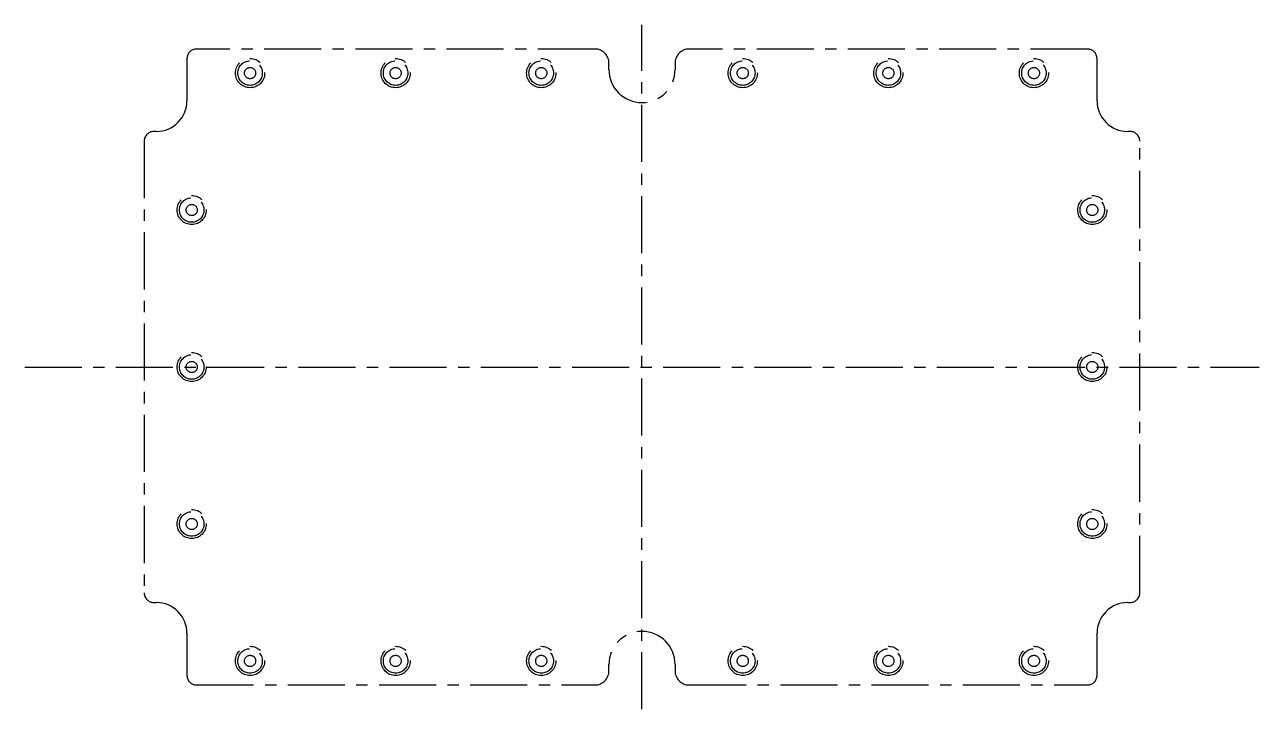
# Model space of a CAD drawing. Header units: millimetres. Extents: x -3221 to 275, y -680 to 76.
# Drawn here: x 0 to 275, y -76.3 to 76.3 of the extents above; entities outside this region: 3.
import ezdxf

# ---------------------------------------------------------------- set-up
doc = ezdxf.new("R2010")
doc.units = ezdxf.units.MM
doc.header["$PDSIZE"] = -1
doc.linetypes.add('CENTERX2', pattern=[20.32, 12.7, -2.54, 2.54, -2.54])

msp = doc.modelspace()

# ---------------------------------------------------------------- linework, layer by layer
at = {"color": 7, "linetype": 'CENTERX2'}
for p, q in [((137.5, -76.25), (137.5, 76.25)), ((127, 70.83), (38.29, 70.83)), ((236.71, 70.83), (148, 70.83)), ((36.15, 68.69), (36.15, 59.32)), ((130.14, 66.26), (130.14, 67.69)), ((144.86, 67.69), (144.86, 66.26)), ((238.85, 59.32), (238.85, 68.69)), ((29.29, 52.46), (28.76, 52.46)), ((246.24, 52.46), (245.71, 52.46)), ((26.62, 50.32), (26.62, -50.32)), ((248.38, -50.32), (248.38, 50.32)), ((0, 0), (275, 0)), ((28.76, -52.46), (29.29, -52.46)), ((245.71, -52.46), (246.24, -52.46)), ((36.15, -59.32), (36.15, -68.69)), ((238.85, -68.69), (238.85, -59.32)), ((130.14, -67.69), (130.14, -66.26)), ((144.86, -66.26), (144.86, -67.69)), ((38.29, -70.83), (127, -70.83)), ((148, -70.83), (236.71, -70.83))]:
    msp.add_line(p, q, dxfattribs=at)
at = {"color": 7, "linetype": 'Continuous'}
for q in [(-3221.33, -671.48), (-3217.21, -679.73)]:
    msp.add_line((-3221.33, -679.73), q, dxfattribs=at)
at = {"color": 7, "linetype": 'CENTERX2'}
for centre, radius in [((50.2, 65.47), 3.25), ((50.2, 65.47), 2.73), ((50.2, 65.47), 1.25), ((82.62, 65.47), 3.25), ((82.62, 65.47), 2.73), ((82.62, 65.47), 1.25), ((115.06, 65.47), 3.25), ((115.06, 65.47), 2.73), ((115.06, 65.47), 1.25), ((159.94, 65.47), 3.25), ((159.94, 65.47), 2.73), ((159.94, 65.47), 1.25), ((192.38, 65.47), 3.25), ((192.38, 65.47), 2.73), ((192.38, 65.47), 1.25), ((224.8, 65.47), 3.25), ((224.8, 65.47), 2.73), ((224.8, 65.47), 1.25), ((37.2, 34.97), 3.25), ((37.2, 34.97), 2.73), ((37.2, 34.97), 1.25), ((237.8, 34.97), 3.25), ((237.8, 34.97), 2.73), ((237.8, 34.97), 1.25), ((37.2, 0), 3.25), ((237.8, 0), 3.25), ((37.2, 0), 2.73), ((37.2, 0), 1.25), ((237.8, 0), 2.73), ((237.8, 0), 1.25), ((37.2, -34.97), 3.25), ((37.2, -34.97), 2.73), ((237.8, -34.97), 3.25), ((237.8, -34.97), 2.73), ((37.2, -34.97), 1.25), ((237.8, -34.97), 1.25), ((50.2, -65.47), 3.25), ((50.2, -65.47), 2.73), ((82.62, -65.47), 3.25), ((82.62, -65.47), 2.73), ((115.06, -65.47), 3.25), ((115.06, -65.47), 2.73), ((159.94, -65.47), 3.25), ((159.94, -65.47), 2.73), ((192.38, -65.47), 3.25), ((192.38, -65.47), 2.73), ((224.8, -65.47), 3.25), ((224.8, -65.47), 2.73), ((50.2, -65.47), 1.25), ((82.62, -65.47), 1.25), ((115.06, -65.47), 1.25), ((159.94, -65.47), 1.25), ((192.38, -65.47), 1.25), ((224.8, -65.47), 1.25)]:
    msp.add_circle(centre, radius, dxfattribs=at)
for centre, radius, start, end in [((38.29, 68.69), 2.14, 90, 180), ((127, 67.69), 3.14, 360, 90), ((148, 67.69), 3.14, 90, 180), ((236.71, 68.69), 2.14, 360, 90), ((137.5, 66.26), 7.36, 180, 0), ((29.29, 59.32), 6.86, 270, 360), ((245.71, 59.32), 6.86, 180, 270), ((28.76, 50.32), 2.14, 90, 180), ((246.24, 50.32), 2.14, 360, 90), ((28.76, -50.32), 2.14, 180, 270), ((246.24, -50.32), 2.14, 270, 0), ((29.29, -59.32), 6.86, 0, 90), ((245.71, -59.32), 6.86, 90, 180), ((137.5, -66.26), 7.36, 0, 180), ((38.29, -68.69), 2.14, 180, 270), ((127, -67.69), 3.14, 270, 0), ((148, -67.69), 3.14, 180, 270), ((236.71, -68.69), 2.14, 270, 0)]:
    msp.add_arc(centre, radius, start, end, dxfattribs=at)
at = {"color": 7, "linetype": 'Continuous'}
msp.add_point((-3221.33, -679.73), dxfattribs=at)

doc.saveas('drawing.dxf')
